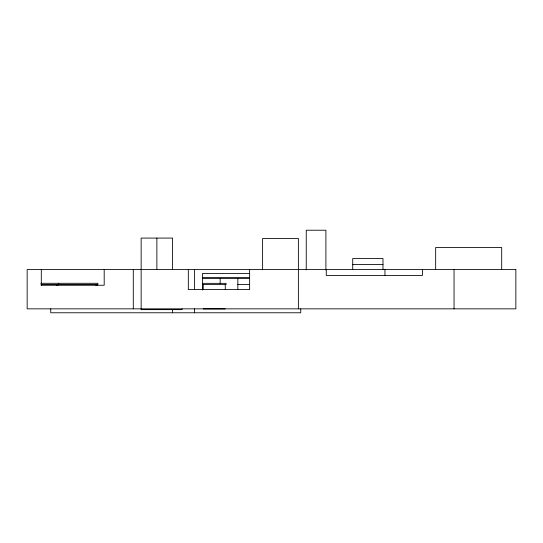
<?xml version="1.0" encoding="UTF-8"?>
<svg xmlns="http://www.w3.org/2000/svg" width="543" height="543" viewBox="0 0 543 543"><rect width="100%" height="100%" fill="white"/><g stroke="black" fill="none" stroke-linecap="round" stroke-linejoin="round"><path stroke-width="0.81" d="M352.719 264.427L382.985 264.427M249.637 273.468L202.471 273.468L202.471 290.098M202.471 277.398L249.637 277.398M202.471 278.573L249.637 278.573M40.881 283.29L97.903 283.29L97.903 284.471L41.017 284.471M202.471 283.351L226.051 283.351L226.051 284.532L202.471 284.532M237.848 284.471L249.637 284.471M41.18 285.258L104.195 285.258L104.195 269.532M203.252 308.906L225.27 308.906M501.698 269.328L501.698 247.52L435.662 247.52L435.662 269.328M454.043 269.532L454.043 308.845M422.427 269.532L422.427 275.43L326.289 275.43L326.289 269.532M384.953 269.532L384.953 275.389M382.985 269.457L382.985 258.529L352.719 258.529L352.719 269.457M325.902 269.959L325.902 230.225L306.245 230.225L306.245 269.959M300.741 308.845L300.741 312.775L50.737 312.775L50.737 308.845M298.385 308.845L298.385 238.479L262.608 238.479L262.608 269.844M249.637 269.532L249.637 289.582L188.319 289.582L188.319 269.532M237.848 278.573L237.848 289.378M225.27 284.532L225.27 289.575M220.159 278.573L220.159 283.514M203.252 284.532L203.252 289.575M194.604 269.532L194.604 289.609M194.604 308.845L194.604 312.775M182.027 308.845L182.027 309.632L141.146 309.632L141.146 269.532M172.593 269.253L172.593 238.085L141.146 238.085L141.146 269.253M172.593 309.632L172.593 312.775M156.873 238.085L156.873 269.253M133.286 269.532L133.286 308.845M97.122 284.471L97.122 285.258M95.941 284.471L95.941 285.258M58.705 283.29L58.705 284.471M57.918 284.471L57.918 285.258M56.737 284.471L56.737 285.258M41.302 269.532L41.302 285.258M515.85 269.532L27.15 269.532L27.15 308.845L515.85 308.845L515.85 269.532"/></g></svg>
